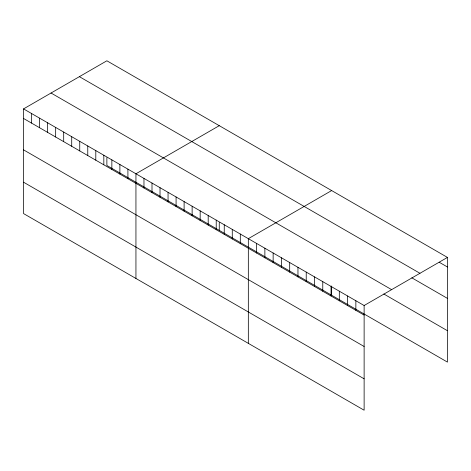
<?xml version="1.0" encoding="UTF-8"?>
<svg xmlns="http://www.w3.org/2000/svg" width="471" height="471" viewBox="0 0 471 471"><rect width="100%" height="100%" fill="white"/><g stroke="black" fill="none" stroke-linecap="round" stroke-linejoin="round"><path stroke-width="0.71" d="M23.55 108.895L364.124 305.52L364.124 410.212L23.55 213.581L23.55 108.895L106.876 60.788L447.45 257.419L447.45 362.105L106.876 165.48L106.876 157.632M219.262 125.675L135.942 173.781L135.942 278.473M331.655 190.561L248.329 238.667L248.329 343.359M364.124 305.52L447.45 257.419M439.178 262.223L447.45 266.998M79.375 76.661L419.955 273.292M411.819 277.813L447.45 298.384M51.045 93.017L391.625 289.647M383.824 293.986L447.45 330.724M23.55 118.474L364.124 315.105M23.55 149.86L364.124 346.491M23.55 182.2L364.124 378.825M355.858 300.745L355.858 310.33M347.586 295.971L347.586 305.555M339.314 291.196L339.314 300.781M331.655 285.979L331.655 295.252M331.042 286.421L331.042 296.006M322.77 281.646L322.77 291.231M314.498 276.871L314.498 286.456M306.227 272.097L306.227 281.682M297.96 267.322L297.96 276.901M289.689 262.547L289.689 272.126M281.417 257.772L281.417 267.351M273.145 252.992L273.145 262.577M264.873 248.217L264.873 257.802M256.601 243.442L256.601 253.027M240.304 234.034L240.304 243.619M232.274 229.401L232.274 238.98M224.249 224.761L224.249 234.346M219.262 222.518L219.262 230.366M216.218 220.128L216.218 229.713M208.194 215.494L208.194 225.079M200.163 210.861L200.163 220.446M192.133 206.227L192.133 215.806M184.108 201.588L184.108 211.173M176.077 196.955L176.077 206.539M168.053 192.321L168.053 201.906M160.022 187.688L160.022 197.267M151.998 183.048L151.998 192.633M143.967 178.415L143.967 188M127.912 169.148L127.912 178.727M119.887 164.509L119.887 174.093M111.857 159.875L111.857 169.46M103.826 155.242L103.826 164.826M95.801 150.608L95.801 160.187M87.771 145.969L87.771 155.554M79.746 141.335L79.746 150.92M71.716 136.702L71.716 146.287M63.691 132.068L63.691 141.647M55.66 127.435L55.66 137.014M47.636 122.796L47.636 132.38M39.605 118.162L39.605 127.747M31.581 113.529L31.581 123.114"/></g></svg>
